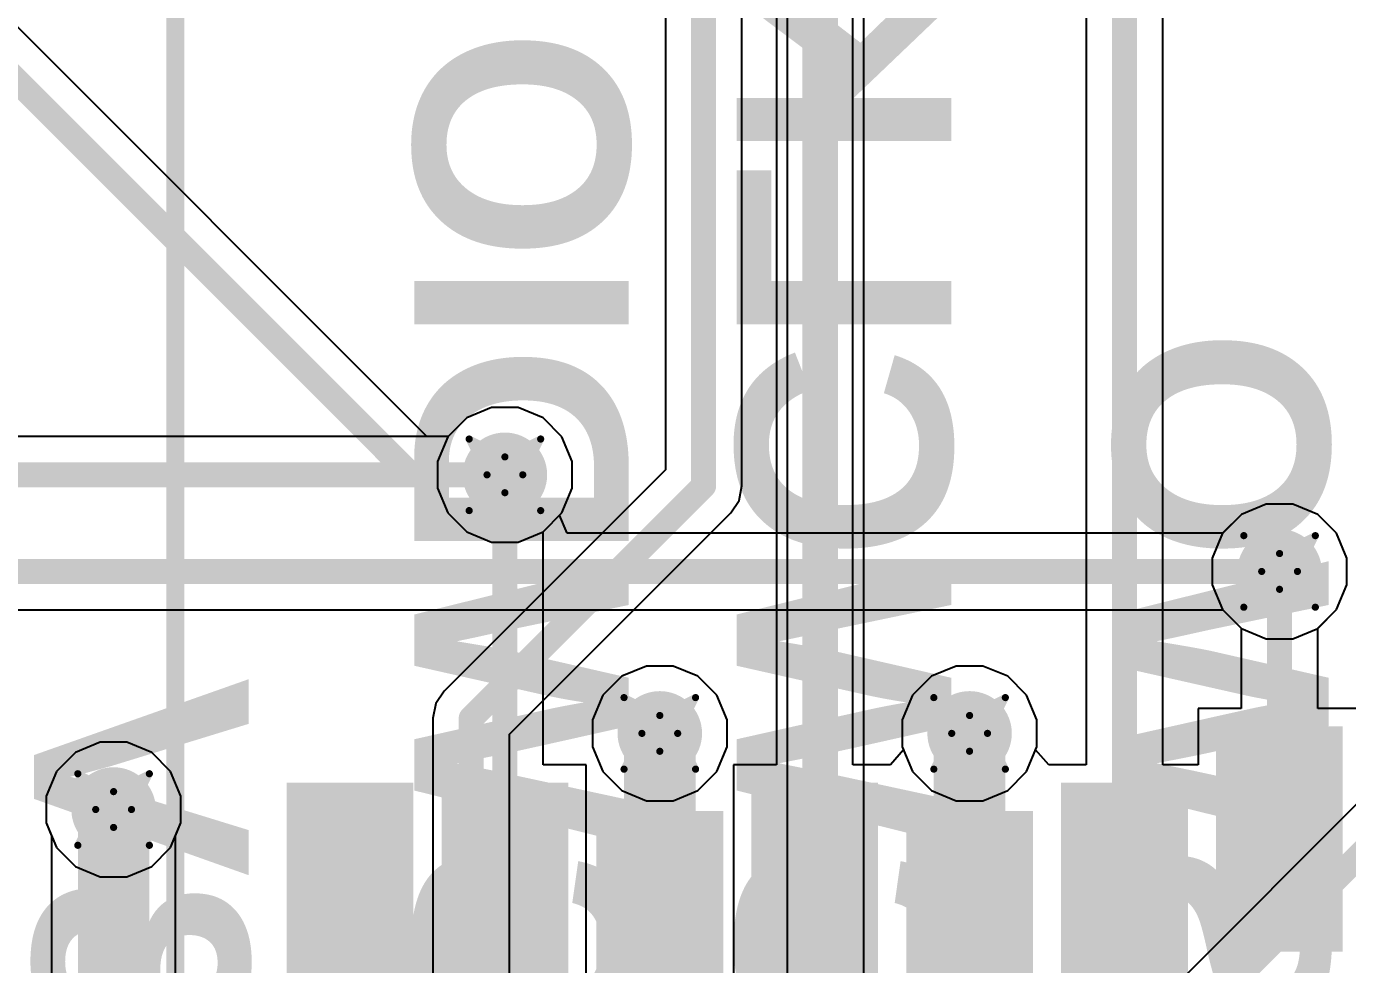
# Model space of a CAD drawing. Header units: inches. Extents: x -3 to 289, y -11 to 89.
# Drawn here: x 107.12 to 116.51, y -3.11 to 3.55 of the extents above; entities that cross this region are included whole.
import ezdxf

# ---------------------------------------------------------------- set-up
doc = ezdxf.new("R2010")
doc.units = ezdxf.units.IN
for name, color, linetype in [('Bottom Layer', 5, 'Continuous'), ('Bottom Overlay', 54, 'Continuous'), ('Drill Drawing', 1, 'Continuous'), ('Layer 1', 16, 'Continuous'), ('Layer 2', 76, 'Continuous'), ('Top Layer', 1, 'Continuous'), ('Top Overlay', 2, 'Continuous'), ('Top Paste', 8, 'Continuous'), ('Top Solder', 216, 'Continuous'), ('Via Holes', 16, 'Continuous')]:
    doc.layers.add(name, color=color, linetype=linetype)
doc.styles.add('Arial_Bold', font='', dxfattribs={"height": 0.2})
doc.styles.get('Arial_Bold').set_extended_font_data('Arial', bold=True)

# ---------------------------------------------------------------- blocks, each defined once
blk = doc.blocks.new('693071010811_1')
at = {"layer": 'Top Layer'}
for points in [[(0.415, -2.125), (1.215, -2.125), (1.215, -3.6249), (0.415, -3.6249)], [(-6.185, -2.525), (-5.385, -2.525), (-5.385, -4.0249), (-6.185, -4.0249)], [(-5.085, -2.525), (-4.285, -2.525), (-4.285, -4.0249), (-5.085, -4.0249)], [(-2.885, -2.525), (-2.085, -2.525), (-2.085, -4.0249), (-2.885, -4.0249)], [(-0.685, -2.525), (0.115, -2.525), (0.115, -4.0249), (-0.685, -4.0249)], [(-3.985, -2.725), (-3.185, -2.725), (-3.185, -4.2249), (-3.985, -4.2249)], [(-1.785, -2.725), (-0.985, -2.725), (-0.985, -4.2249), (-1.785, -4.2249)]]:
    blk.add_hatch(color=1, dxfattribs=at).paths.add_polyline_path(points)
at = {"layer": 'Top Paste'}
for points in [[(0.415, -2.125), (1.215, -2.125), (1.215, -3.6249), (0.415, -3.6249)], [(-6.185, -2.525), (-5.385, -2.525), (-5.385, -4.0249), (-6.185, -4.0249)], [(-5.085, -2.525), (-4.285, -2.525), (-4.285, -4.0249), (-5.085, -4.0249)], [(-2.885, -2.525), (-2.085, -2.525), (-2.085, -4.0249), (-2.885, -4.0249)], [(-0.685, -2.525), (0.115, -2.525), (0.115, -4.0249), (-0.685, -4.0249)], [(-3.985, -2.725), (-3.185, -2.725), (-3.185, -4.2249), (-3.985, -4.2249)], [(-1.785, -2.725), (-0.985, -2.725), (-0.985, -4.2249), (-1.785, -4.2249)]]:
    blk.add_hatch(color=8, dxfattribs=at).paths.add_polyline_path(points)
at = {"layer": 'Top Solder'}
for points in [[(0.365, -2.075), (1.265, -2.075), (1.265, -3.6749), (0.365, -3.6749)], [(-6.235, -2.475), (-5.335, -2.475), (-5.335, -4.0749), (-6.235, -4.0749)], [(-5.135, -2.475), (-4.235, -2.475), (-4.235, -4.0749), (-5.135, -4.0749)], [(-2.935, -2.475), (-2.035, -2.475), (-2.035, -4.0749), (-2.935, -4.0749)], [(-0.735, -2.475), (0.165, -2.475), (0.165, -4.0749), (-0.735, -4.0749)], [(-4.035, -2.675), (-3.135, -2.675), (-3.135, -4.2749), (-4.035, -4.2749)], [(-1.835, -2.675), (-0.935, -2.675), (-0.935, -4.2749), (-1.835, -4.2749)]]:
    blk.add_hatch(color=216, dxfattribs=at).paths.add_polyline_path(points)
at = {"layer": 'Top Overlay'}
blk.add_lwpolyline([(-7.025, -4.9439, 0.127, 0.127, 0), (-7.025, 7.175, 0.127, 0.127, 0)], format="xyseb", dxfattribs=at)

msp = doc.modelspace()

# ---------------------------------------------------------------- hatches: boundary and pattern name
at = {"layer": 'Bottom Layer'}
h = msp.add_hatch(color=5, dxfattribs=at)
edge = h.paths.add_edge_path()
edge.add_arc((110.5225, 0.3634), 0.3, 0, 360)
h = msp.add_hatch(color=5, dxfattribs=at)
edge = h.paths.add_edge_path()
edge.add_arc((116.0239, -0.3224), 0.3, 0, 360)
h = msp.add_hatch(color=5, dxfattribs=at)
edge = h.paths.add_edge_path()
edge.add_arc((111.6225, -1.4719), 0.3, 0, 360)
h = msp.add_hatch(color=5, dxfattribs=at)
edge = h.paths.add_edge_path()
edge.add_arc((113.8225, -1.4719), 0.3, 0, 360)
h = msp.add_hatch(color=5, dxfattribs=at)
edge = h.paths.add_edge_path()
edge.add_arc((107.7435, -2.0123), 0.3, 0, 360)
at = {"layer": 'Layer 1'}
h = msp.add_hatch(color=16, dxfattribs=at)
edge = h.paths.add_edge_path()
edge.add_arc((110.5225, 0.3634), 0.3, 0, 360)
h = msp.add_hatch(color=16, dxfattribs=at)
edge = h.paths.add_edge_path()
edge.add_arc((116.0239, -0.3224), 0.3, 0, 360)
h = msp.add_hatch(color=16, dxfattribs=at)
edge = h.paths.add_edge_path()
edge.add_arc((111.6225, -1.4719), 0.3, 0, 360)
h = msp.add_hatch(color=16, dxfattribs=at)
edge = h.paths.add_edge_path()
edge.add_arc((113.8225, -1.4719), 0.3, 0, 360)
h = msp.add_hatch(color=16, dxfattribs=at)
edge = h.paths.add_edge_path()
edge.add_arc((107.7435, -2.0123), 0.3, 0, 360)
at = {"layer": 'Layer 2'}
h = msp.add_hatch(color=76, dxfattribs=at)
edge = h.paths.add_edge_path()
edge.add_arc((110.5225, 0.3634), 0.3, 0, 360)
h = msp.add_hatch(color=76, dxfattribs=at)
edge = h.paths.add_edge_path()
edge.add_arc((116.0239, -0.3224), 0.3, 0, 360)
h = msp.add_hatch(color=76, dxfattribs=at)
edge = h.paths.add_edge_path()
edge.add_arc((111.6225, -1.4719), 0.3, 0, 360)
h = msp.add_hatch(color=76, dxfattribs=at)
edge = h.paths.add_edge_path()
edge.add_arc((113.8225, -1.4719), 0.3, 0, 360)
h = msp.add_hatch(color=76, dxfattribs=at)
edge = h.paths.add_edge_path()
edge.add_arc((107.7435, -2.0123), 0.3, 0, 360)
at = {"layer": 'Top Layer'}
h = msp.add_hatch(color=1, dxfattribs=at)
edge = h.paths.add_edge_path()
edge.add_arc((110.5225, 0.3634), 0.3, 0, 360)
h = msp.add_hatch(color=1, dxfattribs=at)
edge = h.paths.add_edge_path()
edge.add_arc((116.0239, -0.3224), 0.3, 0, 360)
h = msp.add_hatch(color=1, dxfattribs=at)
edge = h.paths.add_edge_path()
edge.add_arc((111.6225, -1.4719), 0.3, 0, 360)
h = msp.add_hatch(color=1, dxfattribs=at)
edge = h.paths.add_edge_path()
edge.add_arc((113.8225, -1.4719), 0.3, 0, 360)
h = msp.add_hatch(color=1, dxfattribs=at)
edge = h.paths.add_edge_path()
edge.add_arc((107.7435, -2.0123), 0.3, 0, 360)
at = {"layer": 'Via Holes'}
h = msp.add_hatch(color=7, dxfattribs=at)
edge = h.paths.add_edge_path()
edge.add_arc((110.5225, 0.3634), 0.15, 0, 360)
h = msp.add_hatch(color=7, dxfattribs=at)
edge = h.paths.add_edge_path()
edge.add_arc((116.0239, -0.3224), 0.15, 0, 360)
h = msp.add_hatch(color=7, dxfattribs=at)
edge = h.paths.add_edge_path()
edge.add_arc((111.6225, -1.4719), 0.15, 0, 360)
h = msp.add_hatch(color=7, dxfattribs=at)
edge = h.paths.add_edge_path()
edge.add_arc((113.8225, -1.4719), 0.15, 0, 360)
h = msp.add_hatch(color=7, dxfattribs=at)
edge = h.paths.add_edge_path()
edge.add_arc((107.7435, -2.0123), 0.15, 0, 360)

# ---------------------------------------------------------------- linework, layer by layer
at = {"layer": 'Bottom Layer'}
for p, q in [((112.5269, 6.0302), (112.5269, -3.93)), ((113.0707, -3.93), (113.0707, 6.0302)), ((112.2057, 0.2858), (112.2057, 4.2763)), ((111.6619, 4.1637), (111.6619, 0.3984)), ((110.2518, 0.7684), (110.1174, 0.634)), ((110.4275, 0.8412), (110.2518, 0.7684)), ((110.6175, 0.8412), (110.4275, 0.8412)), ((110.7931, 0.7684), (110.6175, 0.8412)), ((110.9276, 0.634), (110.7931, 0.7684)), ((110.1174, 0.634), (110.0447, 0.4584)), ((111.0003, 0.4584), (110.9276, 0.634)), ((110.0447, 0.4584), (110.0447, 0.2683)), ((111.6619, 0.3984), (110.0912, -1.1722)), ((111.0003, 0.2683), (111.0003, 0.4584)), ((112.185, 0.1817), (112.2057, 0.2858)), ((110.0447, 0.2683), (110.1174, 0.0927)), ((110.9276, 0.0927), (111.0003, 0.2683)), ((112.1261, 0.0935), (112.185, 0.1817)), ((115.9288, 0.1554), (115.7532, 0.0826)), ((116.1189, 0.1554), (115.9288, 0.1554)), ((116.2945, 0.0826), (116.1189, 0.1554)), ((110.1174, 0.0927), (110.2518, -0.0417)), ((110.5554, -1.4772), (112.1261, 0.0935)), ((110.7931, -0.0417), (110.9276, 0.0927)), ((115.7532, 0.0826), (115.6188, -0.0518)), ((116.4289, -0.0518), (116.2945, 0.0826)), ((110.2518, -0.0417), (110.4275, -0.1144)), ((110.6175, -0.1144), (110.7931, -0.0417)), ((115.6188, -0.0518), (115.5461, -0.2274)), ((116.5017, -0.2274), (116.4289, -0.0518)), ((110.4275, -0.1144), (110.6175, -0.1144)), ((115.5461, -0.2274), (115.5461, -0.4175)), ((116.5017, -0.4175), (116.5017, -0.2274)), ((115.5461, -0.4175), (115.6188, -0.5931)), ((116.4289, -0.5931), (116.5017, -0.4175)), ((115.6188, -0.5931), (115.7532, -0.7275)), ((116.2945, -0.7275), (116.4289, -0.5931)), ((115.7532, -0.7275), (115.9288, -0.8002)), ((116.1189, -0.8002), (116.2945, -0.7275)), ((115.9288, -0.8002), (116.1189, -0.8002)), ((111.5275, -0.9941), (111.3518, -1.0668)), ((111.7175, -0.9941), (111.5275, -0.9941)), ((111.8931, -1.0668), (111.7175, -0.9941)), ((111.3518, -1.0668), (111.2174, -1.2012)), ((112.0276, -1.2012), (111.8931, -1.0668)), ((110.0912, -1.1722), (110.0322, -1.2605)), ((111.2174, -1.2012), (111.1447, -1.3768)), ((112.1003, -1.3768), (112.0276, -1.2012)), ((110.0322, -1.2605), (110.0115, -1.3645)), ((110.0115, -1.3645), (110.0115, -3.93)), ((111.1447, -1.3768), (111.1447, -1.5669)), ((112.1003, -1.5669), (112.1003, -1.3768)), ((110.5554, -3.93), (110.5554, -1.4772)), ((107.6484, -1.5345), (107.4728, -1.6072)), ((107.8385, -1.5345), (107.6484, -1.5345)), ((108.0141, -1.6072), (107.8385, -1.5345)), ((111.1447, -1.5669), (111.2174, -1.7425)), ((112.0276, -1.7425), (112.1003, -1.5669)), ((107.4728, -1.6072), (107.3384, -1.7416)), ((108.1485, -1.7416), (108.0141, -1.6072)), ((107.3384, -1.7416), (107.2657, -1.9172)), ((108.2213, -1.9172), (108.1485, -1.7416)), ((111.2174, -1.7425), (111.3518, -1.8769)), ((111.8931, -1.8769), (112.0276, -1.7425)), ((116.7179, -1.8266), (115.1712, -3.3733)), ((107.2657, -1.9172), (107.2657, -2.1073)), ((108.2213, -2.1073), (108.2213, -1.9172)), ((111.3518, -1.8769), (111.5275, -1.9497)), ((111.5275, -1.9497), (111.7175, -1.9497)), ((111.7175, -1.9497), (111.8931, -1.8769)), ((107.2657, -2.1073), (107.3032, -2.198)), ((108.1837, -2.198), (108.2213, -2.1073)), ((107.3032, -2.198), (107.3032, -3.93)), ((108.1837, -3.93), (108.1837, -2.198))]:
    msp.add_line(p, q, dxfattribs=at)
for points in [[(112.7988, -5.6706, 0.1778, 0.1778, 0), (112.7988, 6.434, 0.1778, 0.1778, 0)], [(111.9338, 0.2858, 0.1778, 0.1778, 0), (111.9338, 4.2763, 0.1778, 0.1778, 0)], [(110.2835, -1.3645, 0.1778, 0.1778, 0), (111.9338, 0.2858, 0.1778, 0.1778, 0)], [(110.2835, -5.6953, 0.1778, 0.1778, 0), (110.2835, -1.3645, 0.1778, 0.1778, 0)], [(107.7435, -5.6953, 0.508, 0.508, 0), (107.7435, -2.0123, 0.508, 0.508, 0)], [(115.3635, -3.5656, 0.1778, 0.1778, 0), (116.9898, -1.9393, 0.1778, 0.1778, 0)]]:
    msp.add_lwpolyline(points, format="xyseb", dxfattribs=at)
for points in [[(111.8894, 0.2858, 0.0889, 0.0889, 1), (111.9783, 0.2858, 0.0889, 0.0889, 1)], [(111.8894, 0.2858, 0.0889, 0.0889, 1), (111.9783, 0.2858, 0.0889, 0.0889, 1)], [(110.239, -1.3645, 0.0889, 0.0889, 1), (110.3279, -1.3645, 0.0889, 0.0889, 1)], [(110.239, -1.3645, 0.0889, 0.0889, 1), (110.3279, -1.3645, 0.0889, 0.0889, 1)], [(107.6165, -2.0123, 0.254, 0.254, 1), (107.8705, -2.0123, 0.254, 0.254, 1)]]:
    msp.add_lwpolyline(points, format="xyseb", close=True, dxfattribs=at)
at = {"layer": 'Drill Drawing'}
for points in [[(110.2685, 0.6174, 0.0508, 0.0508, 0), (110.5225, 0.4904, 0.0508, 0.0508, 0)], [(110.2685, 0.6174, 0.0508, 0.0508, 0), (110.3955, 0.3634, 0.0508, 0.0508, 0)], [(110.5225, 0.4904, 0.0508, 0.0508, 0), (110.7765, 0.6174, 0.0508, 0.0508, 0)], [(110.6495, 0.3634, 0.0508, 0.0508, 0), (110.7765, 0.6174, 0.0508, 0.0508, 0)], [(110.2685, 0.1094, 0.0508, 0.0508, 0), (110.3955, 0.3634, 0.0508, 0.0508, 0)], [(110.6495, 0.3634, 0.0508, 0.0508, 0), (110.7765, 0.1094, 0.0508, 0.0508, 0)], [(110.2685, 0.1094, 0.0508, 0.0508, 0), (110.5225, 0.2364, 0.0508, 0.0508, 0)], [(110.5225, 0.2364, 0.0508, 0.0508, 0), (110.7765, 0.1094, 0.0508, 0.0508, 0)], [(115.7699, -0.0684, 0.0508, 0.0508, 0), (116.0239, -0.1954, 0.0508, 0.0508, 0)], [(115.7699, -0.0684, 0.0508, 0.0508, 0), (115.8969, -0.3224, 0.0508, 0.0508, 0)], [(116.0239, -0.1954, 0.0508, 0.0508, 0), (116.2779, -0.0684, 0.0508, 0.0508, 0)], [(116.1509, -0.3224, 0.0508, 0.0508, 0), (116.2779, -0.0684, 0.0508, 0.0508, 0)], [(115.7699, -0.5764, 0.0508, 0.0508, 0), (115.8969, -0.3224, 0.0508, 0.0508, 0)], [(116.1509, -0.3224, 0.0508, 0.0508, 0), (116.2779, -0.5764, 0.0508, 0.0508, 0)], [(115.7699, -0.5764, 0.0508, 0.0508, 0), (116.0239, -0.4494, 0.0508, 0.0508, 0)], [(116.0239, -0.4494, 0.0508, 0.0508, 0), (116.2779, -0.5764, 0.0508, 0.0508, 0)], [(111.3685, -1.2179, 0.0508, 0.0508, 0), (111.6225, -1.3449, 0.0508, 0.0508, 0)], [(111.3685, -1.2179, 0.0508, 0.0508, 0), (111.4955, -1.4719, 0.0508, 0.0508, 0)], [(111.6225, -1.3449, 0.0508, 0.0508, 0), (111.8765, -1.2179, 0.0508, 0.0508, 0)], [(111.7495, -1.4719, 0.0508, 0.0508, 0), (111.8765, -1.2179, 0.0508, 0.0508, 0)], [(113.5685, -1.2179, 0.0508, 0.0508, 0), (113.8225, -1.3449, 0.0508, 0.0508, 0)], [(113.5685, -1.2179, 0.0508, 0.0508, 0), (113.6955, -1.4719, 0.0508, 0.0508, 0)], [(113.8225, -1.3449, 0.0508, 0.0508, 0), (114.0765, -1.2179, 0.0508, 0.0508, 0)], [(113.9495, -1.4719, 0.0508, 0.0508, 0), (114.0765, -1.2179, 0.0508, 0.0508, 0)], [(111.3685, -1.7259, 0.0508, 0.0508, 0), (111.4955, -1.4719, 0.0508, 0.0508, 0)], [(111.7495, -1.4719, 0.0508, 0.0508, 0), (111.8765, -1.7259, 0.0508, 0.0508, 0)], [(113.5685, -1.7259, 0.0508, 0.0508, 0), (113.6955, -1.4719, 0.0508, 0.0508, 0)], [(113.9495, -1.4719, 0.0508, 0.0508, 0), (114.0765, -1.7259, 0.0508, 0.0508, 0)], [(111.3685, -1.7259, 0.0508, 0.0508, 0), (111.6225, -1.5989, 0.0508, 0.0508, 0)], [(111.6225, -1.5989, 0.0508, 0.0508, 0), (111.8765, -1.7259, 0.0508, 0.0508, 0)], [(113.5685, -1.7259, 0.0508, 0.0508, 0), (113.8225, -1.5989, 0.0508, 0.0508, 0)], [(113.8225, -1.5989, 0.0508, 0.0508, 0), (114.0765, -1.7259, 0.0508, 0.0508, 0)], [(107.4895, -1.7583, 0.0508, 0.0508, 0), (107.7435, -1.8853, 0.0508, 0.0508, 0)], [(107.4895, -1.7583, 0.0508, 0.0508, 0), (107.6165, -2.0123, 0.0508, 0.0508, 0)], [(107.7435, -1.8853, 0.0508, 0.0508, 0), (107.9975, -1.7583, 0.0508, 0.0508, 0)], [(107.8705, -2.0123, 0.0508, 0.0508, 0), (107.9975, -1.7583, 0.0508, 0.0508, 0)], [(107.4895, -2.2663, 0.0508, 0.0508, 0), (107.6165, -2.0123, 0.0508, 0.0508, 0)], [(107.8705, -2.0123, 0.0508, 0.0508, 0), (107.9975, -2.2663, 0.0508, 0.0508, 0)], [(107.4895, -2.2663, 0.0508, 0.0508, 0), (107.7435, -2.1393, 0.0508, 0.0508, 0)], [(107.7435, -2.1393, 0.0508, 0.0508, 0), (107.9975, -2.2663, 0.0508, 0.0508, 0)]]:
    msp.add_lwpolyline(points, format="xyseb", dxfattribs=at)
for points in [[(110.2558, 0.6174, 0.0254, 0.0254, 1), (110.2812, 0.6174, 0.0254, 0.0254, 1)], [(110.2558, 0.6174, 0.0254, 0.0254, 1), (110.2812, 0.6174, 0.0254, 0.0254, 1)], [(110.7638, 0.6174, 0.0254, 0.0254, 1), (110.7892, 0.6174, 0.0254, 0.0254, 1)], [(110.7638, 0.6174, 0.0254, 0.0254, 1), (110.7892, 0.6174, 0.0254, 0.0254, 1)], [(110.5098, 0.4904, 0.0254, 0.0254, 1), (110.5352, 0.4904, 0.0254, 0.0254, 1)], [(110.5098, 0.4904, 0.0254, 0.0254, 1), (110.5352, 0.4904, 0.0254, 0.0254, 1)], [(110.3828, 0.3634, 0.0254, 0.0254, 1), (110.4082, 0.3634, 0.0254, 0.0254, 1)], [(110.3828, 0.3634, 0.0254, 0.0254, 1), (110.4082, 0.3634, 0.0254, 0.0254, 1)], [(110.6368, 0.3634, 0.0254, 0.0254, 1), (110.6622, 0.3634, 0.0254, 0.0254, 1)], [(110.6368, 0.3634, 0.0254, 0.0254, 1), (110.6622, 0.3634, 0.0254, 0.0254, 1)], [(110.5098, 0.2364, 0.0254, 0.0254, 1), (110.5352, 0.2364, 0.0254, 0.0254, 1)], [(110.5098, 0.2364, 0.0254, 0.0254, 1), (110.5352, 0.2364, 0.0254, 0.0254, 1)], [(110.2558, 0.1094, 0.0254, 0.0254, 1), (110.2812, 0.1094, 0.0254, 0.0254, 1)], [(110.2558, 0.1094, 0.0254, 0.0254, 1), (110.2812, 0.1094, 0.0254, 0.0254, 1)], [(110.7638, 0.1094, 0.0254, 0.0254, 1), (110.7892, 0.1094, 0.0254, 0.0254, 1)], [(110.7638, 0.1094, 0.0254, 0.0254, 1), (110.7892, 0.1094, 0.0254, 0.0254, 1)], [(115.7572, -0.0684, 0.0254, 0.0254, 1), (115.7826, -0.0684, 0.0254, 0.0254, 1)], [(115.7572, -0.0684, 0.0254, 0.0254, 1), (115.7826, -0.0684, 0.0254, 0.0254, 1)], [(116.2652, -0.0684, 0.0254, 0.0254, 1), (116.2906, -0.0684, 0.0254, 0.0254, 1)], [(116.2652, -0.0684, 0.0254, 0.0254, 1), (116.2906, -0.0684, 0.0254, 0.0254, 1)], [(116.0112, -0.1954, 0.0254, 0.0254, 1), (116.0366, -0.1954, 0.0254, 0.0254, 1)], [(116.0112, -0.1954, 0.0254, 0.0254, 1), (116.0366, -0.1954, 0.0254, 0.0254, 1)], [(115.8842, -0.3224, 0.0254, 0.0254, 1), (115.9096, -0.3224, 0.0254, 0.0254, 1)], [(115.8842, -0.3224, 0.0254, 0.0254, 1), (115.9096, -0.3224, 0.0254, 0.0254, 1)], [(116.1382, -0.3224, 0.0254, 0.0254, 1), (116.1636, -0.3224, 0.0254, 0.0254, 1)], [(116.1382, -0.3224, 0.0254, 0.0254, 1), (116.1636, -0.3224, 0.0254, 0.0254, 1)], [(116.0112, -0.4494, 0.0254, 0.0254, 1), (116.0366, -0.4494, 0.0254, 0.0254, 1)], [(116.0112, -0.4494, 0.0254, 0.0254, 1), (116.0366, -0.4494, 0.0254, 0.0254, 1)], [(115.7572, -0.5764, 0.0254, 0.0254, 1), (115.7826, -0.5764, 0.0254, 0.0254, 1)], [(115.7572, -0.5764, 0.0254, 0.0254, 1), (115.7826, -0.5764, 0.0254, 0.0254, 1)], [(116.2652, -0.5764, 0.0254, 0.0254, 1), (116.2906, -0.5764, 0.0254, 0.0254, 1)], [(116.2652, -0.5764, 0.0254, 0.0254, 1), (116.2906, -0.5764, 0.0254, 0.0254, 1)], [(111.3558, -1.2179, 0.0254, 0.0254, 1), (111.3812, -1.2179, 0.0254, 0.0254, 1)], [(111.3558, -1.2179, 0.0254, 0.0254, 1), (111.3812, -1.2179, 0.0254, 0.0254, 1)], [(111.8638, -1.2179, 0.0254, 0.0254, 1), (111.8892, -1.2179, 0.0254, 0.0254, 1)], [(111.8638, -1.2179, 0.0254, 0.0254, 1), (111.8892, -1.2179, 0.0254, 0.0254, 1)], [(113.5558, -1.2179, 0.0254, 0.0254, 1), (113.5812, -1.2179, 0.0254, 0.0254, 1)], [(113.5558, -1.2179, 0.0254, 0.0254, 1), (113.5812, -1.2179, 0.0254, 0.0254, 1)], [(114.0638, -1.2179, 0.0254, 0.0254, 1), (114.0892, -1.2179, 0.0254, 0.0254, 1)], [(114.0638, -1.2179, 0.0254, 0.0254, 1), (114.0892, -1.2179, 0.0254, 0.0254, 1)], [(111.6098, -1.3449, 0.0254, 0.0254, 1), (111.6352, -1.3449, 0.0254, 0.0254, 1)], [(111.6098, -1.3449, 0.0254, 0.0254, 1), (111.6352, -1.3449, 0.0254, 0.0254, 1)], [(113.8098, -1.3449, 0.0254, 0.0254, 1), (113.8352, -1.3449, 0.0254, 0.0254, 1)], [(113.8098, -1.3449, 0.0254, 0.0254, 1), (113.8352, -1.3449, 0.0254, 0.0254, 1)], [(111.4828, -1.4719, 0.0254, 0.0254, 1), (111.5082, -1.4719, 0.0254, 0.0254, 1)], [(111.4828, -1.4719, 0.0254, 0.0254, 1), (111.5082, -1.4719, 0.0254, 0.0254, 1)], [(111.7368, -1.4719, 0.0254, 0.0254, 1), (111.7622, -1.4719, 0.0254, 0.0254, 1)], [(111.7368, -1.4719, 0.0254, 0.0254, 1), (111.7622, -1.4719, 0.0254, 0.0254, 1)], [(113.6828, -1.4719, 0.0254, 0.0254, 1), (113.7082, -1.4719, 0.0254, 0.0254, 1)], [(113.6828, -1.4719, 0.0254, 0.0254, 1), (113.7082, -1.4719, 0.0254, 0.0254, 1)], [(113.9368, -1.4719, 0.0254, 0.0254, 1), (113.9622, -1.4719, 0.0254, 0.0254, 1)], [(113.9368, -1.4719, 0.0254, 0.0254, 1), (113.9622, -1.4719, 0.0254, 0.0254, 1)], [(111.6098, -1.5989, 0.0254, 0.0254, 1), (111.6352, -1.5989, 0.0254, 0.0254, 1)], [(111.6098, -1.5989, 0.0254, 0.0254, 1), (111.6352, -1.5989, 0.0254, 0.0254, 1)], [(113.8098, -1.5989, 0.0254, 0.0254, 1), (113.8352, -1.5989, 0.0254, 0.0254, 1)], [(113.8098, -1.5989, 0.0254, 0.0254, 1), (113.8352, -1.5989, 0.0254, 0.0254, 1)], [(107.4768, -1.7583, 0.0254, 0.0254, 1), (107.5022, -1.7583, 0.0254, 0.0254, 1)], [(107.4768, -1.7583, 0.0254, 0.0254, 1), (107.5022, -1.7583, 0.0254, 0.0254, 1)], [(107.9848, -1.7583, 0.0254, 0.0254, 1), (108.0102, -1.7583, 0.0254, 0.0254, 1)], [(107.9848, -1.7583, 0.0254, 0.0254, 1), (108.0102, -1.7583, 0.0254, 0.0254, 1)], [(111.3558, -1.7259, 0.0254, 0.0254, 1), (111.3812, -1.7259, 0.0254, 0.0254, 1)], [(111.3558, -1.7259, 0.0254, 0.0254, 1), (111.3812, -1.7259, 0.0254, 0.0254, 1)], [(111.8638, -1.7259, 0.0254, 0.0254, 1), (111.8892, -1.7259, 0.0254, 0.0254, 1)], [(111.8638, -1.7259, 0.0254, 0.0254, 1), (111.8892, -1.7259, 0.0254, 0.0254, 1)], [(113.5558, -1.7259, 0.0254, 0.0254, 1), (113.5812, -1.7259, 0.0254, 0.0254, 1)], [(113.5558, -1.7259, 0.0254, 0.0254, 1), (113.5812, -1.7259, 0.0254, 0.0254, 1)], [(114.0638, -1.7259, 0.0254, 0.0254, 1), (114.0892, -1.7259, 0.0254, 0.0254, 1)], [(114.0638, -1.7259, 0.0254, 0.0254, 1), (114.0892, -1.7259, 0.0254, 0.0254, 1)], [(107.7308, -1.8853, 0.0254, 0.0254, 1), (107.7562, -1.8853, 0.0254, 0.0254, 1)], [(107.7308, -1.8853, 0.0254, 0.0254, 1), (107.7562, -1.8853, 0.0254, 0.0254, 1)], [(107.6038, -2.0123, 0.0254, 0.0254, 1), (107.6292, -2.0123, 0.0254, 0.0254, 1)], [(107.6038, -2.0123, 0.0254, 0.0254, 1), (107.6292, -2.0123, 0.0254, 0.0254, 1)], [(107.8578, -2.0123, 0.0254, 0.0254, 1), (107.8832, -2.0123, 0.0254, 0.0254, 1)], [(107.8578, -2.0123, 0.0254, 0.0254, 1), (107.8832, -2.0123, 0.0254, 0.0254, 1)], [(107.7308, -2.1393, 0.0254, 0.0254, 1), (107.7562, -2.1393, 0.0254, 0.0254, 1)], [(107.7308, -2.1393, 0.0254, 0.0254, 1), (107.7562, -2.1393, 0.0254, 0.0254, 1)], [(107.4768, -2.2663, 0.0254, 0.0254, 1), (107.5022, -2.2663, 0.0254, 0.0254, 1)], [(107.4768, -2.2663, 0.0254, 0.0254, 1), (107.5022, -2.2663, 0.0254, 0.0254, 1)], [(107.9848, -2.2663, 0.0254, 0.0254, 1), (108.0102, -2.2663, 0.0254, 0.0254, 1)], [(107.9848, -2.2663, 0.0254, 0.0254, 1), (108.0102, -2.2663, 0.0254, 0.0254, 1)]]:
    msp.add_lwpolyline(points, format="xyseb", close=True, dxfattribs=at)
at = {"layer": 'Layer 1'}
for p, q in [((110.2518, 0.7684), (110.1187, 0.6353)), ((110.4275, 0.8412), (110.2518, 0.7684)), ((110.6175, 0.8412), (110.4275, 0.8412)), ((110.7931, 0.7684), (110.6175, 0.8412)), ((110.9276, 0.634), (110.7931, 0.7684)), ((110.1187, 0.6353), (99.8277, 0.6353)), ((111.0003, 0.4584), (110.9276, 0.634)), ((111.0003, 0.2683), (111.0003, 0.4584)), ((110.9276, 0.0927), (111.0003, 0.2683)), ((115.9288, 0.1554), (115.7532, 0.0826)), ((116.1189, 0.1554), (115.9288, 0.1554)), ((116.2945, 0.0826), (116.1189, 0.1554)), ((110.9113, 0.0765), (110.9276, 0.0927)), ((110.9639, -0.0505), (110.9113, 0.0765)), ((115.7532, 0.0826), (115.6201, -0.0505)), ((116.4289, -0.0518), (116.2945, 0.0826)), ((115.6201, -0.0505), (110.9639, -0.0505)), ((116.5017, -0.2274), (116.4289, -0.0518)), ((116.5017, -0.4175), (116.5017, -0.2274)), ((116.4289, -0.5931), (116.5017, -0.4175)), ((86.1472, -0.5943), (115.6201, -0.5943)), ((115.6201, -0.5943), (115.7532, -0.7275)), ((116.2945, -0.7275), (116.4289, -0.5931)), ((115.7532, -0.7275), (115.9288, -0.8002)), ((116.1189, -0.8002), (116.2945, -0.7275)), ((115.9288, -0.8002), (116.1189, -0.8002)), ((113.7275, -0.9941), (113.5518, -1.0668)), ((113.9175, -0.9941), (113.7275, -0.9941)), ((114.0931, -1.0668), (113.9175, -0.9941)), ((113.5518, -1.0668), (113.4174, -1.2012)), ((114.2275, -1.2012), (114.0931, -1.0668)), ((113.4174, -1.2012), (113.3447, -1.3768)), ((114.3003, -1.3768), (114.2275, -1.2012)), ((113.3447, -1.3768), (113.3447, -1.5669)), ((114.3003, -1.5669), (114.3003, -1.3768)), ((107.6484, -1.5345), (107.4728, -1.6072)), ((107.8385, -1.5345), (107.6484, -1.5345)), ((108.0141, -1.6072), (107.8385, -1.5345)), ((113.3447, -1.5669), (113.4174, -1.7425)), ((114.2275, -1.7425), (114.3003, -1.5669)), ((107.4728, -1.6072), (107.3384, -1.7416)), ((108.1485, -1.7416), (108.0141, -1.6072)), ((107.3384, -1.7416), (107.2657, -1.9172)), ((108.2213, -1.9172), (108.1485, -1.7416)), ((113.4174, -1.7425), (113.5518, -1.8769)), ((114.0931, -1.8769), (114.2275, -1.7425)), ((107.2657, -1.9172), (107.2657, -2.1073)), ((108.2213, -2.1073), (108.2213, -1.9172)), ((113.5518, -1.8769), (113.7275, -1.9497)), ((113.7275, -1.9497), (113.9175, -1.9497)), ((113.9175, -1.9497), (114.0931, -1.8769)), ((107.2657, -2.1073), (107.3384, -2.2829)), ((108.1485, -2.2829), (108.2213, -2.1073)), ((107.3384, -2.2829), (107.4728, -2.4173)), ((108.0141, -2.4173), (108.1485, -2.2829)), ((107.4728, -2.4173), (107.6484, -2.4901)), ((107.8385, -2.4901), (108.0141, -2.4173)), ((107.6484, -2.4901), (107.8385, -2.4901))]:
    msp.add_line(p, q, dxfattribs=at)
for points in [[(96.0348, 0.3634, 0.1778, 0.1778, 0), (110.4717, 0.3634, 0.1778, 0.1778, 0)], [(68.5703, -0.3224, 0.1778, 0.1778, 0), (116.0239, -0.3224, 0.1778, 0.1778, 0)]]:
    msp.add_lwpolyline(points, format="xyseb", dxfattribs=at)
for points in [[(110.4272, 0.3634, 0.0889, 0.0889, 1), (110.5161, 0.3634, 0.0889, 0.0889, 1)], [(115.9794, -0.3224, 0.0889, 0.0889, 1), (116.0683, -0.3224, 0.0889, 0.0889, 1)]]:
    msp.add_lwpolyline(points, format="xyseb", close=True, dxfattribs=at)
at = {"layer": 'Layer 2'}
for p, q in [((110.2518, 0.7684), (110.1174, 0.634)), ((110.4275, 0.8412), (110.2518, 0.7684)), ((110.6175, 0.8412), (110.4275, 0.8412)), ((110.7931, 0.7684), (110.6175, 0.8412)), ((110.9276, 0.634), (110.7931, 0.7684)), ((110.1174, 0.634), (110.0447, 0.4584)), ((111.0003, 0.4584), (110.9276, 0.634)), ((110.0447, 0.4584), (110.0447, 0.2683)), ((111.0003, 0.2683), (111.0003, 0.4584)), ((110.0447, 0.2683), (110.1174, 0.0927)), ((110.9276, 0.0927), (111.0003, 0.2683)), ((115.9288, 0.1554), (115.7532, 0.0826)), ((116.1189, 0.1554), (115.9288, 0.1554)), ((116.2945, 0.0826), (116.1189, 0.1554)), ((110.1174, 0.0927), (110.2518, -0.0417)), ((110.7931, -0.0417), (110.9276, 0.0927)), ((115.7532, 0.0826), (115.6188, -0.0518)), ((116.4289, -0.0518), (116.2945, 0.0826)), ((110.2518, -0.0417), (110.4275, -0.1144)), ((110.6175, -0.1144), (110.7931, -0.0417)), ((115.6188, -0.0518), (115.5461, -0.2274)), ((116.5017, -0.2274), (116.4289, -0.0518)), ((110.4275, -0.1144), (110.6175, -0.1144)), ((115.5461, -0.2274), (115.5461, -0.4175)), ((116.5017, -0.4175), (116.5017, -0.2274)), ((115.5461, -0.4175), (115.6188, -0.5931)), ((116.4289, -0.5931), (116.5017, -0.4175)), ((115.6188, -0.5931), (115.7532, -0.7275)), ((116.2945, -0.7275), (116.4289, -0.5931)), ((115.7532, -0.7275), (115.9288, -0.8002)), ((116.1189, -0.8002), (116.2945, -0.7275)), ((115.9288, -0.8002), (116.1189, -0.8002)), ((111.5275, -0.9941), (111.3518, -1.0668)), ((111.7175, -0.9941), (111.5275, -0.9941)), ((111.8931, -1.0668), (111.7175, -0.9941)), ((113.7275, -0.9941), (113.5518, -1.0668)), ((113.9175, -0.9941), (113.7275, -0.9941)), ((114.0931, -1.0668), (113.9175, -0.9941)), ((111.3518, -1.0668), (111.2174, -1.2012)), ((112.0276, -1.2012), (111.8931, -1.0668)), ((113.5518, -1.0668), (113.4174, -1.2012)), ((114.2275, -1.2012), (114.0931, -1.0668)), ((111.2174, -1.2012), (111.1447, -1.3768)), ((112.1003, -1.3768), (112.0276, -1.2012)), ((113.4174, -1.2012), (113.3447, -1.3768)), ((114.3003, -1.3768), (114.2275, -1.2012)), ((111.1447, -1.3768), (111.1447, -1.5669)), ((112.1003, -1.5669), (112.1003, -1.3768)), ((113.3447, -1.3768), (113.3447, -1.5669)), ((114.3003, -1.5669), (114.3003, -1.3768)), ((111.1447, -1.5669), (111.2174, -1.7425)), ((112.0276, -1.7425), (112.1003, -1.5669)), ((113.3447, -1.5669), (113.4174, -1.7425)), ((114.2275, -1.7425), (114.3003, -1.5669)), ((111.2174, -1.7425), (111.3518, -1.8769)), ((111.8931, -1.8769), (112.0276, -1.7425)), ((113.4174, -1.7425), (113.5518, -1.8769)), ((114.0931, -1.8769), (114.2275, -1.7425)), ((111.3518, -1.8769), (111.5275, -1.9497)), ((111.5275, -1.9497), (111.7175, -1.9497)), ((111.7175, -1.9497), (111.8931, -1.8769)), ((113.5518, -1.8769), (113.7275, -1.9497)), ((113.7275, -1.9497), (113.9175, -1.9497)), ((113.9175, -1.9497), (114.0931, -1.8769))]:
    msp.add_line(p, q, dxfattribs=at)
at = {"layer": 'Top Layer'}
for p, q in [((109.967, 0.6353), (104.3094, 6.2929)), ((112.9944, -1.6941), (112.9944, 5.1647)), ((112.4506, 5.0521), (112.4506, -1.6941)), ((114.6506, 3.7108), (114.6506, -1.6941)), ((115.1944, -1.6941), (115.1944, 3.7345)), ((110.2518, 0.7684), (110.1187, 0.6353)), ((110.4275, 0.8412), (110.2518, 0.7684)), ((110.6175, 0.8412), (110.4275, 0.8412)), ((110.7931, 0.7684), (110.6175, 0.8412)), ((110.9276, 0.634), (110.7931, 0.7684)), ((110.1187, 0.6353), (109.967, 0.6353)), ((111.0003, 0.4584), (110.9276, 0.634)), ((111.0003, 0.2683), (111.0003, 0.4584)), ((110.9276, 0.0927), (111.0003, 0.2683)), ((115.9288, 0.1554), (115.7532, 0.0826)), ((116.1189, 0.1554), (115.9288, 0.1554)), ((116.2945, 0.0826), (116.1189, 0.1554)), ((110.7944, -0.0404), (110.9276, 0.0927)), ((115.7532, 0.0826), (115.6188, -0.0518)), ((116.4289, -0.0518), (116.2945, 0.0826)), ((110.7944, -1.6941), (110.7944, -0.0404)), ((115.6188, -0.0518), (115.5461, -0.2274)), ((116.5017, -0.2274), (116.4289, -0.0518)), ((115.5461, -0.2274), (115.5461, -0.4175)), ((116.5017, -0.4175), (116.5017, -0.2274)), ((115.5461, -0.4175), (115.6188, -0.5931)), ((116.4289, -0.5931), (116.5017, -0.4175)), ((115.6188, -0.5931), (115.7519, -0.7262)), ((116.2958, -0.7262), (116.4289, -0.5931)), ((115.7519, -0.7262), (115.7519, -1.2941)), ((116.2958, -1.2941), (116.2958, -0.7262)), ((113.7275, -0.9941), (113.5518, -1.0668)), ((113.9175, -0.9941), (113.7275, -0.9941)), ((114.0931, -1.0668), (113.9175, -0.9941)), ((113.5518, -1.0668), (113.4174, -1.2012)), ((114.2275, -1.2012), (114.0931, -1.0668)), ((113.4174, -1.2012), (113.3447, -1.3768)), ((114.3003, -1.3768), (114.2275, -1.2012)), ((115.7519, -1.2941), (115.4447, -1.2941)), ((115.4447, -1.2941), (115.4447, -1.6941)), ((116.6003, -1.2941), (116.2958, -1.2941)), ((113.3447, -1.3768), (113.3447, -1.5669)), ((114.3003, -1.5669), (114.3003, -1.3768)), ((113.354, -1.5893), (113.2599, -1.6941)), ((113.3447, -1.5669), (113.354, -1.5893)), ((114.291, -1.5893), (114.3003, -1.5669)), ((114.3851, -1.6941), (114.291, -1.5893)), ((111.1003, -1.6941), (110.7944, -1.6941)), ((111.1003, -3.5497), (111.1003, -1.6941)), ((112.4506, -1.6941), (112.1447, -1.6941)), ((112.1447, -1.6941), (112.1447, -3.5497)), ((113.2599, -1.6941), (112.9944, -1.6941)), ((114.6506, -1.6941), (114.3851, -1.6941)), ((115.4447, -1.6941), (115.1944, -1.6941))]:
    msp.add_line(p, q, dxfattribs=at)
for points in [[(104.0375, 6.1803, 0.1778, 0.1778, 0), (109.8544, 0.3634, 0.1778, 0.1778, 0)], [(112.7225, -2.6219, 0.1778, 0.1778, 0), (112.7225, 5.1648, 0.1778, 0.1778, 0)], [(114.9225, -2.6219, 0.1778, 0.1778, 0), (114.9225, 4.1221, 0.1778, 0.1778, 0)], [(109.8544, 0.3634, 0.1778, 0.1778, 0), (110.5225, 0.3634, 0.1778, 0.1778, 0)], [(110.5225, -2.6219, 0.1778, 0.1778, 0), (110.5225, 0.3634, 0.1778, 0.1778, 0)], [(116.0239, -2.2205, 0.1778, 0.1778, 0), (116.0239, -0.3224, 0.1778, 0.1778, 0)], [(111.6225, -2.8219, 0.508, 0.508, 0), (111.6225, -1.4719, 0.508, 0.508, 0)], [(113.8225, -2.8219, 0.508, 0.508, 0), (113.8225, -1.4719, 0.508, 0.508, 0)], [(116.0225, -2.2219, 0.1778, 0.1778, 0), (116.0239, -2.2205, 0.1778, 0.1778, 0)], [(112.7225, -3.654, 0.1778, 0.1778, 0), (112.7225, -2.6219, 0.1778, 0.1778, 0)]]:
    msp.add_lwpolyline(points, format="xyseb", dxfattribs=at)
for points in [[(109.8099, 0.3634, 0.0889, 0.0889, 1), (109.8988, 0.3634, 0.0889, 0.0889, 1)], [(109.8099, 0.3634, 0.0889, 0.0889, 1), (109.8988, 0.3634, 0.0889, 0.0889, 1)], [(110.478, 0.3634, 0.0889, 0.0889, 1), (110.5669, 0.3634, 0.0889, 0.0889, 1)], [(110.478, 0.3634, 0.0889, 0.0889, 1), (110.5669, 0.3634, 0.0889, 0.0889, 1)], [(115.9794, -0.3224, 0.0889, 0.0889, 1), (116.0683, -0.3224, 0.0889, 0.0889, 1)], [(111.4955, -1.4719, 0.254, 0.254, 1), (111.7495, -1.4719, 0.254, 0.254, 1)], [(113.6955, -1.4719, 0.254, 0.254, 1), (113.9495, -1.4719, 0.254, 0.254, 1)], [(115.978, -2.2219, 0.0889, 0.0889, 1), (116.0669, -2.2219, 0.0889, 0.0889, 1)], [(115.9794, -2.2205, 0.0889, 0.0889, 1), (116.0683, -2.2205, 0.0889, 0.0889, 1)], [(115.9794, -2.2205, 0.0889, 0.0889, 1), (116.0683, -2.2205, 0.0889, 0.0889, 1)], [(110.478, -2.6219, 0.0889, 0.0889, 1), (110.5669, -2.6219, 0.0889, 0.0889, 1)], [(112.678, -2.6219, 0.0889, 0.0889, 1), (112.7669, -2.6219, 0.0889, 0.0889, 1)], [(112.678, -2.6219, 0.0889, 0.0889, 1), (112.7669, -2.6219, 0.0889, 0.0889, 1)], [(114.878, -2.6219, 0.0889, 0.0889, 1), (114.9669, -2.6219, 0.0889, 0.0889, 1)], [(111.4955, -2.8219, 0.254, 0.254, 1), (111.7495, -2.8219, 0.254, 0.254, 1)], [(113.6955, -2.8219, 0.254, 0.254, 1), (113.9495, -2.8219, 0.254, 0.254, 1)]]:
    msp.add_lwpolyline(points, format="xyseb", close=True, dxfattribs=at)

# ---------------------------------------------------------------- block references
msp.add_blockref('693071010811_1', (115.2075, 0.6531))

# ---------------------------------------------------------------- texts
at = {"layer": 'Bottom Overlay', "style": 'Arial_Bold', "text_generation_flag": 2}
for s, p in [('SWCLK', (112.1678, -3.6767)), ('SWDIO', (109.8782, -3.6767)), ('SWO', (114.8484, -3.6767)), ('3V', (107.1777, -3.6767))]:
    msp.add_text(s, height=1.524, rotation=270, dxfattribs=at).set_placement(p)

doc.saveas('drawing.dxf')
